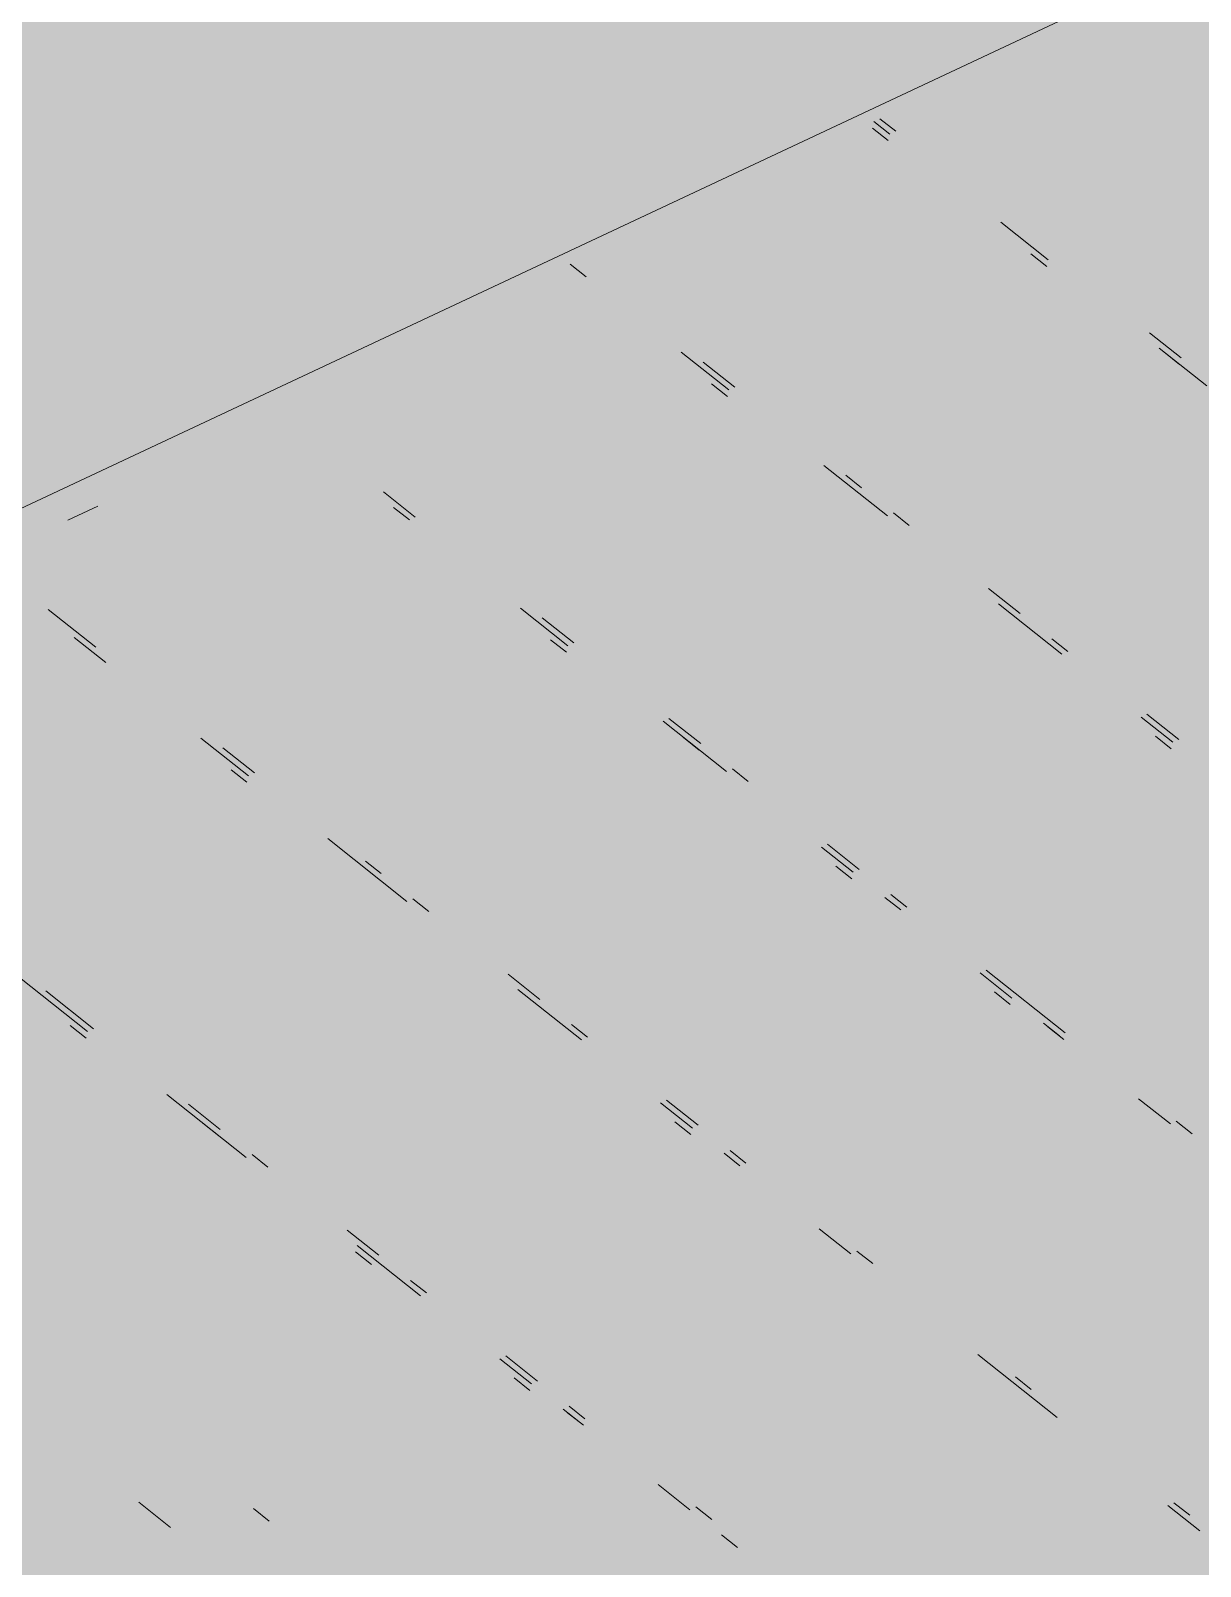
# Model space of a CAD drawing. Header units: millimetres. Extents: x 5 to 1315, y 5 to 292.
# Drawn here: x 1174.141 to 1176.59, y 93.796 to 97.01 of the extents above; entities that cross this region are included whole.
import ezdxf

# ---------------------------------------------------------------- set-up
doc = ezdxf.new("R2010")
doc.units = ezdxf.units.MM
doc.layers.add('EXISTING', color=7, linetype='Continuous')
doc.layers.add('IMAGES', color=7, linetype='Continuous')

# ---------------------------------------------------------------- blocks, each defined once
blk = doc.blocks.new('SHEET_03')
at = {"layer": 'EXISTING', "color": 250, "lineweight": 9}
for p, q in [((272.777, 95.3793), (276.5142, 97.1338)), ((275.9522, 96.7996), (275.919, 96.8259)), ((275.9365, 96.7801), (275.9034, 96.8064)), ((275.9065, 96.82), (275.9397, 96.7937)), ((276.1721, 96.6093), (276.2716, 96.5303)), ((276.2685, 96.5167), (276.2353, 96.543)), ((275.2708, 96.5216), (275.304, 96.4953)), ((276.5497, 96.3255), (276.4833, 96.3781)), ((276.504, 96.3459), (276.6036, 96.2669)), ((275.5031, 96.3372), (275.6027, 96.2582)), ((275.6152, 96.2641), (275.5488, 96.3167)), ((276.5466, 96.3118), (276.5134, 96.3382)), ((275.5996, 96.2446), (275.5664, 96.2709)), ((275.8019, 96.1002), (275.9347, 95.9948)), ((275.8808, 96.0534), (275.8476, 96.0797)), ((274.9463, 95.992), (274.8799, 96.0446)), ((274.2189, 95.9855), (274.2813, 96.0148)), ((274.9006, 96.0124), (274.9338, 95.9861)), ((275.9804, 95.9743), (275.9472, 96.0007)), ((276.2127, 95.79), (276.1463, 95.8426)), ((274.2774, 95.7198), (274.1778, 95.7989)), ((275.1662, 95.8017), (275.2658, 95.7227)), ((276.1671, 95.8104), (276.2998, 95.7051)), ((275.2783, 95.7286), (275.2119, 95.7812)), ((274.2317, 95.7403), (274.2981, 95.6876)), ((275.2626, 95.7091), (275.2295, 95.7354)), ((276.3123, 95.7109), (276.2791, 95.7373)), ((275.5438, 95.5179), (275.4774, 95.5705)), ((276.4658, 95.5734), (276.5322, 95.5207)), ((276.5447, 95.5266), (276.4783, 95.5792)), ((275.465, 95.5647), (275.5977, 95.4593)), ((274.4973, 95.5296), (274.5969, 95.4506)), ((274.6094, 95.4565), (274.543, 95.5091)), ((275.5407, 95.5042), (275.5075, 95.5306)), ((276.5291, 95.5071), (276.4959, 95.5334)), ((274.5937, 95.437), (274.5605, 95.4633)), ((275.6434, 95.4388), (275.6102, 95.4652)), ((274.7629, 95.3189), (274.9288, 95.1872)), ((275.7969, 95.3013), (275.8633, 95.2486)), ((275.8758, 95.2545), (275.8094, 95.3071)), ((274.8749, 95.2457), (274.8417, 95.2721)), ((275.8602, 95.235), (275.827, 95.2613)), ((274.9745, 95.1667), (274.9413, 95.1931)), ((275.9297, 95.1959), (275.9629, 95.1696)), ((275.9754, 95.1754), (275.9422, 95.2018)), ((274.094, 95.0468), (274.2599, 94.9151)), ((275.2069, 94.9824), (275.1405, 95.035)), ((276.1289, 95.0379), (276.1953, 94.9852)), ((276.3073, 94.9121), (276.1414, 95.0437)), ((274.2724, 94.921), (274.1728, 95)), ((275.1612, 95.0028), (275.294, 94.8975)), ((276.1921, 94.9716), (276.1589, 94.9979)), ((274.2568, 94.9015), (274.2236, 94.9278)), ((275.3065, 94.9033), (275.2733, 94.9297)), ((276.2616, 94.9325), (276.2948, 94.9062)), ((276.3042, 94.8984), (276.271, 94.9248)), ((274.4259, 94.7834), (274.5919, 94.6517)), ((275.46, 94.7658), (275.5264, 94.7131)), ((275.5388, 94.719), (275.4725, 94.7716)), ((276.4608, 94.7745), (276.5272, 94.7218)), ((274.538, 94.7102), (274.4716, 94.7629)), ((274.5348, 94.6966), (274.5016, 94.723)), ((275.5232, 94.6995), (275.49, 94.7258)), ((276.5729, 94.7013), (276.5397, 94.7277)), ((274.6376, 94.6312), (274.6044, 94.6576)), ((275.5927, 94.6604), (275.6259, 94.6341)), ((275.6384, 94.6399), (275.6052, 94.6663)), ((274.8699, 94.4469), (274.8035, 94.4995)), ((275.7919, 94.5024), (275.8583, 94.4497)), ((274.8543, 94.4274), (274.8211, 94.4537)), ((274.8243, 94.4673), (274.957, 94.362)), ((275.904, 94.4292), (275.8708, 94.4556)), ((274.9695, 94.3678), (274.9363, 94.3942)), ((275.123, 94.2303), (275.1894, 94.1776)), ((275.2019, 94.1835), (275.1355, 94.2361)), ((276.1239, 94.239), (276.2899, 94.1073)), ((275.1863, 94.164), (275.1531, 94.1903)), ((276.2359, 94.1658), (276.2028, 94.1922)), ((275.2558, 94.1249), (275.289, 94.0986)), ((275.3015, 94.1044), (275.2683, 94.1308)), ((275.2983, 94.0908), (275.2651, 94.1172)), ((275.455, 93.9669), (275.5214, 93.9142)), ((274.3671, 93.9297), (274.4335, 93.8771)), ((274.6404, 93.8903), (274.6072, 93.9167)), ((275.567, 93.8937), (275.5338, 93.9201)), ((276.5222, 93.9229), (276.5886, 93.8702)), ((276.5679, 93.9025), (276.5347, 93.9288)), ((275.5877, 93.8615), (275.6209, 93.8352))]:
    blk.add_line(p, q, dxfattribs=at)
at = {"layer": 'IMAGES', "color": 7}
for points in [[(273.0491, 96.9783), (275.8436, 96.9783), (273.0491, 97.0747), (275.8436, 97.0747)], [(275.8436, 96.9783), (276.0364, 96.9783), (275.8436, 97.0747), (276.0364, 97.0747)], [(276.0364, 96.9783), (276.1327, 96.9783), (276.0364, 97.0747), (276.1327, 97.0747)], [(276.1327, 96.9783), (276.2291, 96.9783), (276.1327, 97.0747), (276.2291, 97.0747)], [(276.2291, 96.9783), (276.3255, 96.9783), (276.2291, 97.0747), (276.3255, 97.0747)], [(276.3255, 96.9783), (276.4218, 96.9783), (276.3255, 97.0747), (276.4218, 97.0747)], [(276.4218, 96.9783), (276.5182, 96.9783), (276.4218, 97.0747), (276.5182, 97.0747)], [(276.5182, 96.9783), (276.6145, 96.9783), (276.5182, 97.0747), (276.6145, 97.0747)], [(273.0491, 96.8819), (275.6509, 96.8819), (273.0491, 96.9783), (275.6509, 96.9783)], [(275.6509, 96.8819), (275.7473, 96.8819), (275.6509, 96.9783), (275.7473, 96.9783)], [(275.7473, 96.8819), (275.8436, 96.8819), (275.7473, 96.9783), (275.8436, 96.9783)], [(275.8436, 96.8819), (276.0364, 96.8819), (275.8436, 96.9783), (276.0364, 96.9783)], [(276.0364, 96.8819), (276.1327, 96.8819), (276.0364, 96.9783), (276.1327, 96.9783)], [(276.1327, 96.8819), (276.2291, 96.8819), (276.1327, 96.9783), (276.2291, 96.9783)], [(276.2291, 96.8819), (276.3255, 96.8819), (276.2291, 96.9783), (276.3255, 96.9783)], [(276.3255, 96.8819), (276.4218, 96.8819), (276.3255, 96.9783), (276.4218, 96.9783)], [(276.4218, 96.8819), (276.6145, 96.8819), (276.4218, 96.9783), (276.6145, 96.9783)], [(273.0491, 96.7855), (275.4582, 96.7855), (273.0491, 96.8819), (275.4582, 96.8819)], [(275.4582, 96.7855), (275.6509, 96.7855), (275.4582, 96.8819), (275.6509, 96.8819)], [(275.6509, 96.7855), (275.7473, 96.7855), (275.6509, 96.8819), (275.7473, 96.8819)], [(275.7473, 96.7855), (275.8436, 96.7855), (275.7473, 96.8819), (275.8436, 96.8819)], [(275.8436, 96.7855), (275.94, 96.7855), (275.8436, 96.8819), (275.94, 96.8819)], [(275.94, 96.7855), (276.0364, 96.7855), (275.94, 96.8819), (276.0364, 96.8819)], [(276.0364, 96.7855), (276.1327, 96.7855), (276.0364, 96.8819), (276.1327, 96.8819)], [(276.1327, 96.7855), (276.2291, 96.7855), (276.1327, 96.8819), (276.2291, 96.8819)], [(276.2291, 96.7855), (276.3255, 96.7855), (276.2291, 96.8819), (276.3255, 96.8819)], [(276.3255, 96.7855), (276.6145, 96.7855), (276.3255, 96.8819), (276.6145, 96.8819)], [(273.0491, 96.6891), (275.1691, 96.6891), (273.0491, 96.7855), (275.1691, 96.7855)], [(275.1691, 96.6891), (275.3618, 96.6891), (275.1691, 96.7855), (275.3618, 96.7855)], [(275.3618, 96.6891), (275.4582, 96.6891), (275.3618, 96.7855), (275.4582, 96.7855)], [(275.4582, 96.6891), (275.5545, 96.6891), (275.4582, 96.7855), (275.5545, 96.7855)], [(275.5545, 96.6891), (275.6509, 96.6891), (275.5545, 96.7855), (275.6509, 96.7855)], [(275.6509, 96.6891), (275.7473, 96.6891), (275.6509, 96.7855), (275.7473, 96.7855)], [(275.7473, 96.6891), (275.8436, 96.6891), (275.7473, 96.7855), (275.8436, 96.7855)], [(275.8436, 96.6891), (276.0364, 96.6891), (275.8436, 96.7855), (276.0364, 96.7855)], [(276.0364, 96.6891), (276.1327, 96.6891), (276.0364, 96.7855), (276.1327, 96.7855)], [(276.1327, 96.6891), (276.2291, 96.6891), (276.1327, 96.7855), (276.2291, 96.7855)], [(276.2291, 96.6891), (276.3255, 96.6891), (276.2291, 96.7855), (276.3255, 96.7855)], [(276.3255, 96.6891), (276.7109, 96.6891), (276.3255, 96.7855), (276.7109, 96.7855)], [(273.0491, 96.4963), (274.9764, 96.4963), (273.0491, 96.6891), (274.9764, 96.6891)], [(274.9764, 96.5927), (275.1691, 96.5927), (274.9764, 96.6891), (275.1691, 96.6891)], [(275.1691, 96.5927), (275.2655, 96.5927), (275.1691, 96.6891), (275.2655, 96.6891)], [(275.2655, 96.4963), (275.3618, 96.4963), (275.2655, 96.6891), (275.3618, 96.6891)], [(275.3618, 96.5927), (275.4582, 96.5927), (275.3618, 96.6891), (275.4582, 96.6891)], [(275.4582, 96.5927), (275.5545, 96.5927), (275.4582, 96.6891), (275.5545, 96.6891)], [(275.5545, 96.5927), (275.6509, 96.5927), (275.5545, 96.6891), (275.6509, 96.6891)], [(275.6509, 96.5927), (275.7473, 96.5927), (275.6509, 96.6891), (275.7473, 96.6891)], [(275.7473, 96.5927), (275.8436, 96.5927), (275.7473, 96.6891), (275.8436, 96.6891)], [(275.8436, 96.5927), (275.94, 96.5927), (275.8436, 96.6891), (275.94, 96.6891)], [(275.94, 96.5927), (276.0364, 96.5927), (275.94, 96.6891), (276.0364, 96.6891)], [(276.0364, 96.5927), (276.2291, 96.5927), (276.0364, 96.6891), (276.2291, 96.6891)], [(276.2291, 96.5927), (276.3255, 96.5927), (276.2291, 96.6891), (276.3255, 96.6891)], [(276.3255, 96.5927), (276.4218, 96.5927), (276.3255, 96.6891), (276.4218, 96.6891)], [(276.4218, 96.5927), (276.8073, 96.5927), (276.4218, 96.6891), (276.8073, 96.6891)], [(274.9764, 96.4963), (275.0727, 96.4963), (274.9764, 96.5927), (275.0727, 96.5927)], [(275.0727, 96.4963), (275.1691, 96.4963), (275.0727, 96.5927), (275.1691, 96.5927)], [(275.1691, 96.4963), (275.2655, 96.4963), (275.1691, 96.5927), (275.2655, 96.5927)], [(275.3618, 96.4963), (275.4582, 96.4963), (275.3618, 96.5927), (275.4582, 96.5927)], [(275.4582, 96.4963), (275.5545, 96.4963), (275.4582, 96.5927), (275.5545, 96.5927)], [(275.5545, 96.4963), (275.6509, 96.4963), (275.5545, 96.5927), (275.6509, 96.5927)], [(275.6509, 96.4963), (275.7473, 96.4963), (275.6509, 96.5927), (275.7473, 96.5927)], [(275.7473, 96.4963), (276.1327, 96.4963), (275.7473, 96.5927), (276.1327, 96.5927)], [(276.1327, 96.4963), (276.3255, 96.4963), (276.1327, 96.5927), (276.3255, 96.5927)], [(276.3255, 96.4963), (276.4218, 96.4963), (276.3255, 96.5927), (276.4218, 96.5927)], [(276.4218, 96.4963), (276.5182, 96.4963), (276.4218, 96.5927), (276.5182, 96.5927)], [(276.5182, 96.4963), (277, 96.4963), (276.5182, 96.5927), (277, 96.5927)], [(273.0491, 96.3999), (274.5909, 96.3999), (273.0491, 96.4963), (274.5909, 96.4963)], [(274.5909, 96.3999), (274.6873, 96.3999), (274.5909, 96.4963), (274.6873, 96.4963)], [(274.6873, 96.3999), (274.88, 96.3999), (274.6873, 96.4963), (274.88, 96.4963)], [(274.88, 96.3999), (275.0727, 96.3999), (274.88, 96.4963), (275.0727, 96.4963)], [(275.0727, 96.3999), (275.1691, 96.3999), (275.0727, 96.4963), (275.1691, 96.4963)], [(275.1691, 96.3999), (275.2655, 96.3999), (275.1691, 96.4963), (275.2655, 96.4963)], [(275.2655, 96.3999), (275.3618, 96.3999), (275.2655, 96.4963), (275.3618, 96.4963)], [(275.3618, 96.3999), (275.4582, 96.3999), (275.3618, 96.4963), (275.4582, 96.4963)], [(275.4582, 96.3999), (275.6509, 96.3999), (275.4582, 96.4963), (275.6509, 96.4963)], [(275.6509, 96.3999), (276.1327, 96.3999), (275.6509, 96.4963), (276.1327, 96.4963)], [(276.1327, 96.3999), (276.2291, 96.3999), (276.1327, 96.4963), (276.2291, 96.4963)], [(276.2291, 96.3999), (276.3255, 96.3999), (276.2291, 96.4963), (276.3255, 96.4963)], [(276.3255, 96.3999), (276.4218, 96.3999), (276.3255, 96.4963), (276.4218, 96.4963)], [(276.4218, 96.3999), (276.5182, 96.3999), (276.4218, 96.4963), (276.5182, 96.4963)], [(276.5182, 96.3999), (276.6145, 96.3999), (276.5182, 96.4963), (276.6145, 96.4963)], [(273.0491, 96.3035), (274.3982, 96.3035), (273.0491, 96.3999), (274.3982, 96.3999)], [(274.3982, 96.3035), (274.4945, 96.3035), (274.3982, 96.3999), (274.4945, 96.3999)], [(274.4945, 96.3035), (274.5909, 96.3035), (274.4945, 96.3999), (274.5909, 96.3999)], [(274.5909, 96.3035), (274.6873, 96.3035), (274.5909, 96.3999), (274.6873, 96.3999)], [(274.6873, 96.3035), (274.7836, 96.3035), (274.6873, 96.3999), (274.7836, 96.3999)], [(274.7836, 96.3035), (274.88, 96.3035), (274.7836, 96.3999), (274.88, 96.3999)], [(274.88, 96.3035), (274.9764, 96.3035), (274.88, 96.3999), (274.9764, 96.3999)], [(274.9764, 96.3035), (275.0727, 96.3035), (274.9764, 96.3999), (275.0727, 96.3999)], [(275.0727, 96.3035), (275.2655, 96.3035), (275.0727, 96.3999), (275.2655, 96.3999)], [(275.2655, 96.3035), (275.3618, 96.3035), (275.2655, 96.3999), (275.3618, 96.3999)], [(275.3618, 96.3035), (275.4582, 96.3035), (275.3618, 96.3999), (275.4582, 96.3999)], [(275.4582, 96.3035), (275.5545, 96.3035), (275.4582, 96.3999), (275.5545, 96.3999)], [(275.5545, 96.3035), (275.6509, 96.3035), (275.5545, 96.3999), (275.6509, 96.3999)], [(275.6509, 96.3035), (275.7473, 96.3035), (275.6509, 96.3999), (275.7473, 96.3999)], [(275.7473, 96.3035), (276.2291, 96.3035), (275.7473, 96.3999), (276.2291, 96.3999)], [(276.2291, 96.3035), (276.3255, 96.3035), (276.2291, 96.3999), (276.3255, 96.3999)], [(276.3255, 96.3035), (276.4218, 96.3035), (276.3255, 96.3999), (276.4218, 96.3999)], [(276.4218, 96.3035), (276.5182, 96.3035), (276.4218, 96.3999), (276.5182, 96.3999)], [(276.5182, 96.3035), (276.6145, 96.3035), (276.5182, 96.3999), (276.6145, 96.3999)], [(274.1091, 96.2071), (274.3982, 96.2071), (274.1091, 96.3035), (274.3982, 96.3035)], [(274.3982, 96.2071), (274.4945, 96.2071), (274.3982, 96.3035), (274.4945, 96.3035)], [(274.4945, 96.2071), (274.6873, 96.2071), (274.4945, 96.3035), (274.6873, 96.3035)], [(274.6873, 96.2071), (274.7836, 96.2071), (274.6873, 96.3035), (274.7836, 96.3035)], [(274.7836, 96.2071), (274.88, 96.2071), (274.7836, 96.3035), (274.88, 96.3035)], [(274.88, 96.2071), (274.9764, 96.2071), (274.88, 96.3035), (274.9764, 96.3035)], [(274.9764, 96.2071), (275.0727, 96.2071), (274.9764, 96.3035), (275.0727, 96.3035)], [(275.0727, 96.2071), (275.3618, 96.2071), (275.0727, 96.3035), (275.3618, 96.3035)], [(275.3618, 96.2071), (275.4582, 96.2071), (275.3618, 96.3035), (275.4582, 96.3035)], [(275.4582, 96.2071), (275.5545, 96.2071), (275.4582, 96.3035), (275.5545, 96.3035)], [(275.5545, 96.2071), (275.6509, 96.2071), (275.5545, 96.3035), (275.6509, 96.3035)], [(275.6509, 96.2071), (275.7473, 96.2071), (275.6509, 96.3035), (275.7473, 96.3035)], [(275.7473, 96.2071), (275.8436, 96.2071), (275.7473, 96.3035), (275.8436, 96.3035)], [(275.8436, 96.2071), (276.4218, 96.2071), (275.8436, 96.3035), (276.4218, 96.3035)], [(276.4218, 96.2071), (276.5182, 96.2071), (276.4218, 96.3035), (276.5182, 96.3035)], [(276.5182, 96.2071), (276.7109, 96.2071), (276.5182, 96.3035), (276.7109, 96.3035)], [(274.1091, 96.1107), (274.2055, 96.1107), (274.1091, 96.2071), (274.2055, 96.2071)], [(274.2055, 96.1107), (274.3018, 96.1107), (274.2055, 96.2071), (274.3018, 96.2071)], [(274.3018, 96.1107), (274.4945, 96.1107), (274.3018, 96.2071), (274.4945, 96.2071)], [(274.4945, 96.1107), (274.5909, 96.1107), (274.4945, 96.2071), (274.5909, 96.2071)], [(274.5909, 96.1107), (274.7836, 96.1107), (274.5909, 96.2071), (274.7836, 96.2071)], [(274.7836, 96.1107), (274.88, 96.1107), (274.7836, 96.2071), (274.88, 96.2071)], [(274.88, 96.1107), (274.9764, 96.1107), (274.88, 96.2071), (274.9764, 96.2071)], [(274.9764, 96.1107), (275.4582, 96.1107), (274.9764, 96.2071), (275.4582, 96.2071)], [(275.4582, 96.1107), (275.5545, 96.1107), (275.4582, 96.2071), (275.5545, 96.2071)], [(275.5545, 96.1107), (275.6509, 96.1107), (275.5545, 96.2071), (275.6509, 96.2071)], [(275.6509, 96.1107), (275.7473, 96.1107), (275.6509, 96.2071), (275.7473, 96.2071)], [(275.7473, 96.0143), (275.8436, 96.0143), (275.7473, 96.2071), (275.8436, 96.2071)], [(275.8436, 96.1107), (275.94, 96.1107), (275.8436, 96.2071), (275.94, 96.2071)], [(275.94, 96.1107), (276.5182, 96.1107), (275.94, 96.2071), (276.5182, 96.2071)], [(276.5182, 96.1107), (276.6145, 96.1107), (276.5182, 96.2071), (276.6145, 96.2071)], [(274.0127, 96.0143), (274.2055, 96.0143), (274.0127, 96.1107), (274.2055, 96.1107)], [(274.2055, 96.0143), (274.3018, 96.0143), (274.2055, 96.1107), (274.3018, 96.1107)], [(274.3018, 96.0143), (274.3982, 96.0143), (274.3018, 96.1107), (274.3982, 96.1107)], [(274.3982, 96.0143), (274.4945, 96.0143), (274.3982, 96.1107), (274.4945, 96.1107)], [(274.4945, 96.0143), (274.6873, 96.0143), (274.4945, 96.1107), (274.6873, 96.1107)], [(274.6873, 96.0143), (274.7836, 96.0143), (274.6873, 96.1107), (274.7836, 96.1107)], [(274.7836, 96.0143), (274.9764, 96.0143), (274.7836, 96.1107), (274.9764, 96.1107)], [(274.9764, 96.0143), (275.0727, 96.0143), (274.9764, 96.1107), (275.0727, 96.1107)], [(275.0727, 96.0143), (275.6509, 96.0143), (275.0727, 96.1107), (275.6509, 96.1107)], [(275.6509, 96.0143), (275.7473, 96.0143), (275.6509, 96.1107), (275.7473, 96.1107)], [(275.8436, 96.0143), (275.94, 96.0143), (275.8436, 96.1107), (275.94, 96.1107)], [(275.94, 96.0143), (276.0364, 96.0143), (275.94, 96.1107), (276.0364, 96.1107)], [(276.0364, 96.0143), (276.1327, 96.0143), (276.0364, 96.1107), (276.1327, 96.1107)], [(276.1327, 96.0143), (276.6145, 96.0143), (276.1327, 96.1107), (276.6145, 96.1107)], [(274.1091, 95.9179), (274.2055, 95.9179), (274.1091, 96.0143), (274.2055, 96.0143)], [(274.2055, 95.9179), (274.3982, 95.9179), (274.2055, 96.0143), (274.3982, 96.0143)], [(274.3982, 95.9179), (274.4945, 95.9179), (274.3982, 96.0143), (274.4945, 96.0143)], [(274.4945, 95.9179), (274.6873, 95.9179), (274.4945, 96.0143), (274.6873, 96.0143)], [(274.6873, 95.9179), (274.7836, 95.9179), (274.6873, 96.0143), (274.7836, 96.0143)], [(274.7836, 95.9179), (274.88, 95.9179), (274.7836, 96.0143), (274.88, 96.0143)], [(274.88, 95.9179), (275.0727, 95.9179), (274.88, 96.0143), (275.0727, 96.0143)], [(275.0727, 95.9179), (275.1691, 95.9179), (275.0727, 96.0143), (275.1691, 96.0143)], [(275.1691, 95.9179), (275.7473, 95.9179), (275.1691, 96.0143), (275.7473, 96.0143)], [(275.7473, 95.9179), (275.8436, 95.9179), (275.7473, 96.0143), (275.8436, 96.0143)], [(275.8436, 95.9179), (276.0364, 95.9179), (275.8436, 96.0143), (276.0364, 96.0143)], [(276.0364, 95.9179), (276.1327, 95.9179), (276.0364, 96.0143), (276.1327, 96.0143)], [(276.1327, 95.9179), (276.2291, 95.9179), (276.1327, 96.0143), (276.2291, 96.0143)], [(276.2291, 95.9179), (276.7109, 95.9179), (276.2291, 96.0143), (276.7109, 96.0143)], [(274.1091, 95.7251), (274.2055, 95.7251), (274.1091, 95.9179), (274.2055, 95.9179)], [(274.2055, 95.8215), (274.3018, 95.8215), (274.2055, 95.9179), (274.3018, 95.9179)], [(274.3018, 95.8215), (274.3982, 95.8215), (274.3018, 95.9179), (274.3982, 95.9179)], [(274.3982, 95.8215), (274.4945, 95.8215), (274.3982, 95.9179), (274.4945, 95.9179)], [(274.4945, 95.8215), (274.5909, 95.8215), (274.4945, 95.9179), (274.5909, 95.9179)], [(274.5909, 95.8215), (274.6873, 95.8215), (274.5909, 95.9179), (274.6873, 95.9179)], [(274.6873, 95.8215), (274.88, 95.8215), (274.6873, 95.9179), (274.88, 95.9179)], [(274.88, 95.8215), (274.9764, 95.8215), (274.88, 95.9179), (274.9764, 95.9179)], [(274.9764, 95.8215), (275.0727, 95.8215), (274.9764, 95.9179), (275.0727, 95.9179)], [(275.0727, 95.8215), (275.1691, 95.8215), (275.0727, 95.9179), (275.1691, 95.9179)], [(275.1691, 95.8215), (275.3618, 95.8215), (275.1691, 95.9179), (275.3618, 95.9179)], [(275.3618, 95.8215), (275.8436, 95.8215), (275.3618, 95.9179), (275.8436, 95.9179)], [(275.8436, 95.8215), (275.94, 95.8215), (275.8436, 95.9179), (275.94, 95.9179)], [(275.94, 95.7251), (276.0364, 95.7251), (275.94, 95.9179), (276.0364, 95.9179)], [(276.0364, 95.8215), (276.1327, 95.8215), (276.0364, 95.9179), (276.1327, 95.9179)], [(276.1327, 95.7251), (276.2291, 95.7251), (276.1327, 95.9179), (276.2291, 95.9179)], [(276.2291, 95.8215), (276.3255, 95.8215), (276.2291, 95.9179), (276.3255, 95.9179)], [(276.3255, 95.8215), (276.9036, 95.8215), (276.3255, 95.9179), (276.9036, 95.9179)], [(274.2055, 95.7251), (274.3018, 95.7251), (274.2055, 95.8215), (274.3018, 95.8215)], [(274.3018, 95.7251), (274.3982, 95.7251), (274.3018, 95.8215), (274.3982, 95.8215)], [(274.3982, 95.7251), (274.4945, 95.7251), (274.3982, 95.8215), (274.4945, 95.8215)], [(274.4945, 95.7251), (274.5909, 95.7251), (274.4945, 95.8215), (274.5909, 95.8215)], [(274.5909, 95.7251), (274.6873, 95.7251), (274.5909, 95.8215), (274.6873, 95.8215)], [(274.6873, 95.7251), (274.7836, 95.7251), (274.6873, 95.8215), (274.7836, 95.8215)], [(274.7836, 95.7251), (274.88, 95.7251), (274.7836, 95.8215), (274.88, 95.8215)], [(274.88, 95.7251), (274.9764, 95.7251), (274.88, 95.8215), (274.9764, 95.8215)], [(274.9764, 95.7251), (275.0727, 95.7251), (274.9764, 95.8215), (275.0727, 95.8215)], [(275.0727, 95.7251), (275.1691, 95.7251), (275.0727, 95.8215), (275.1691, 95.8215)], [(275.1691, 95.7251), (275.2655, 95.7251), (275.1691, 95.8215), (275.2655, 95.8215)], [(275.2655, 95.7251), (275.3618, 95.7251), (275.2655, 95.8215), (275.3618, 95.8215)], [(275.3618, 95.7251), (275.4582, 95.7251), (275.3618, 95.8215), (275.4582, 95.8215)], [(275.4582, 95.7251), (275.94, 95.7251), (275.4582, 95.8215), (275.94, 95.8215)], [(276.0364, 95.7251), (276.1327, 95.7251), (276.0364, 95.8215), (276.1327, 95.8215)], [(276.2291, 95.7251), (276.3255, 95.7251), (276.2291, 95.8215), (276.3255, 95.8215)], [(276.3255, 95.7251), (277, 95.7251), (276.3255, 95.8215), (277, 95.8215)], [(274.1091, 95.6287), (274.2055, 95.6287), (274.1091, 95.7251), (274.2055, 95.7251)], [(274.2055, 95.6287), (274.3018, 95.6287), (274.2055, 95.7251), (274.3018, 95.7251)], [(274.3018, 95.6287), (274.3982, 95.6287), (274.3018, 95.7251), (274.3982, 95.7251)], [(274.3982, 95.6287), (274.4945, 95.6287), (274.3982, 95.7251), (274.4945, 95.7251)], [(274.4945, 95.6287), (274.5909, 95.6287), (274.4945, 95.7251), (274.5909, 95.7251)], [(274.5909, 95.6287), (274.6873, 95.6287), (274.5909, 95.7251), (274.6873, 95.7251)], [(274.6873, 95.6287), (274.7836, 95.6287), (274.6873, 95.7251), (274.7836, 95.7251)], [(274.7836, 95.6287), (274.88, 95.6287), (274.7836, 95.7251), (274.88, 95.7251)], [(274.88, 95.6287), (274.9764, 95.6287), (274.88, 95.7251), (274.9764, 95.7251)], [(274.9764, 95.6287), (275.0727, 95.6287), (274.9764, 95.7251), (275.0727, 95.7251)], [(275.0727, 95.6287), (275.1691, 95.6287), (275.0727, 95.7251), (275.1691, 95.7251)], [(275.1691, 95.6287), (275.2655, 95.6287), (275.1691, 95.7251), (275.2655, 95.7251)], [(275.2655, 95.6287), (275.3618, 95.6287), (275.2655, 95.7251), (275.3618, 95.7251)], [(275.3618, 95.6287), (275.4582, 95.6287), (275.3618, 95.7251), (275.4582, 95.7251)], [(275.4582, 95.6287), (275.5545, 95.6287), (275.4582, 95.7251), (275.5545, 95.7251)], [(275.5545, 95.6287), (276.0364, 95.6287), (275.5545, 95.7251), (276.0364, 95.7251)], [(276.0364, 95.6287), (276.2291, 95.6287), (276.0364, 95.7251), (276.2291, 95.7251)], [(276.2291, 95.6287), (276.4218, 95.6287), (276.2291, 95.7251), (276.4218, 95.7251)], [(276.4218, 95.6287), (276.5182, 95.6287), (276.4218, 95.7251), (276.5182, 95.7251)], [(276.5182, 95.6287), (276.6145, 95.6287), (276.5182, 95.7251), (276.6145, 95.7251)], [(273.7236, 95.5323), (274.2055, 95.5323), (273.7236, 95.6287), (274.2055, 95.6287)], [(274.2055, 95.5323), (274.3018, 95.5323), (274.2055, 95.6287), (274.3018, 95.6287)], [(274.3018, 95.5323), (274.3982, 95.5323), (274.3018, 95.6287), (274.3982, 95.6287)], [(274.3982, 95.5323), (274.4945, 95.5323), (274.3982, 95.6287), (274.4945, 95.6287)], [(274.4945, 95.5323), (274.5909, 95.5323), (274.4945, 95.6287), (274.5909, 95.6287)], [(274.5909, 95.5323), (274.6873, 95.5323), (274.5909, 95.6287), (274.6873, 95.6287)], [(274.6873, 95.5323), (274.7836, 95.5323), (274.6873, 95.6287), (274.7836, 95.6287)], [(274.7836, 95.5323), (274.88, 95.5323), (274.7836, 95.6287), (274.88, 95.6287)], [(274.88, 95.5323), (275.0727, 95.5323), (274.88, 95.6287), (275.0727, 95.6287)], [(275.0727, 95.5323), (275.1691, 95.5323), (275.0727, 95.6287), (275.1691, 95.6287)], [(275.1691, 95.5323), (275.2655, 95.5323), (275.1691, 95.6287), (275.2655, 95.6287)], [(275.2655, 95.5323), (275.3618, 95.5323), (275.2655, 95.6287), (275.3618, 95.6287)], [(275.3618, 95.5323), (275.5545, 95.5323), (275.3618, 95.6287), (275.5545, 95.6287)], [(275.5545, 95.5323), (275.6509, 95.5323), (275.5545, 95.6287), (275.6509, 95.6287)], [(275.6509, 95.5323), (275.7473, 95.5323), (275.6509, 95.6287), (275.7473, 95.6287)], [(275.7473, 95.5323), (276.2291, 95.5323), (275.7473, 95.6287), (276.2291, 95.6287)], [(276.2291, 95.5323), (276.3255, 95.5323), (276.2291, 95.6287), (276.3255, 95.6287)], [(276.3255, 95.5323), (276.4218, 95.5323), (276.3255, 95.6287), (276.4218, 95.6287)], [(276.4218, 95.5323), (276.5182, 95.5323), (276.4218, 95.6287), (276.5182, 95.6287)], [(276.5182, 95.5323), (276.6145, 95.5323), (276.5182, 95.6287), (276.6145, 95.6287)], [(273.82, 95.4359), (274.3018, 95.4359), (273.82, 95.5323), (274.3018, 95.5323)], [(274.3018, 95.4359), (274.3982, 95.4359), (274.3018, 95.5323), (274.3982, 95.5323)], [(274.3982, 95.4359), (274.4945, 95.4359), (274.3982, 95.5323), (274.4945, 95.5323)], [(274.4945, 95.4359), (274.5909, 95.4359), (274.4945, 95.5323), (274.5909, 95.5323)], [(274.5909, 95.3395), (274.6873, 95.3395), (274.5909, 95.5323), (274.6873, 95.5323)], [(274.6873, 95.4359), (274.7836, 95.4359), (274.6873, 95.5323), (274.7836, 95.5323)], [(274.7836, 95.4359), (274.88, 95.4359), (274.7836, 95.5323), (274.88, 95.5323)], [(274.88, 95.4359), (274.9764, 95.4359), (274.88, 95.5323), (274.9764, 95.5323)], [(274.9764, 95.4359), (275.0727, 95.4359), (274.9764, 95.5323), (275.0727, 95.5323)], [(275.0727, 95.4359), (275.1691, 95.4359), (275.0727, 95.5323), (275.1691, 95.5323)], [(275.1691, 95.4359), (275.3618, 95.4359), (275.1691, 95.5323), (275.3618, 95.5323)], [(275.3618, 95.4359), (275.4582, 95.4359), (275.3618, 95.5323), (275.4582, 95.5323)], [(275.4582, 95.4359), (275.6509, 95.4359), (275.4582, 95.5323), (275.6509, 95.5323)], [(275.6509, 95.4359), (275.7473, 95.4359), (275.6509, 95.5323), (275.7473, 95.5323)], [(275.7473, 95.4359), (275.8436, 95.4359), (275.7473, 95.5323), (275.8436, 95.5323)], [(275.8436, 95.4359), (276.3255, 95.4359), (275.8436, 95.5323), (276.3255, 95.5323)], [(276.3255, 95.4359), (276.4218, 95.4359), (276.3255, 95.5323), (276.4218, 95.5323)], [(276.4218, 95.4359), (276.5182, 95.4359), (276.4218, 95.5323), (276.5182, 95.5323)], [(276.5182, 95.4359), (276.7109, 95.4359), (276.5182, 95.5323), (276.7109, 95.5323)], [(273.9164, 95.3395), (274.3982, 95.3395), (273.9164, 95.4359), (274.3982, 95.4359)], [(274.3982, 95.3395), (274.4945, 95.3395), (274.3982, 95.4359), (274.4945, 95.4359)], [(274.4945, 95.3395), (274.5909, 95.3395), (274.4945, 95.4359), (274.5909, 95.4359)], [(274.6873, 95.3395), (274.7836, 95.3395), (274.6873, 95.4359), (274.7836, 95.4359)], [(274.7836, 95.3395), (274.88, 95.3395), (274.7836, 95.4359), (274.88, 95.4359)], [(274.88, 95.3395), (274.9764, 95.3395), (274.88, 95.4359), (274.9764, 95.4359)], [(274.9764, 95.3395), (275.0727, 95.3395), (274.9764, 95.4359), (275.0727, 95.4359)], [(275.0727, 95.3395), (275.1691, 95.3395), (275.0727, 95.4359), (275.1691, 95.4359)], [(275.1691, 95.3395), (275.2655, 95.3395), (275.1691, 95.4359), (275.2655, 95.4359)], [(275.2655, 95.3395), (275.5545, 95.3395), (275.2655, 95.4359), (275.5545, 95.4359)], [(275.5545, 95.3395), (275.6509, 95.3395), (275.5545, 95.4359), (275.6509, 95.4359)], [(275.6509, 95.3395), (275.7473, 95.3395), (275.6509, 95.4359), (275.7473, 95.4359)], [(275.7473, 95.3395), (276.4218, 95.3395), (275.7473, 95.4359), (276.4218, 95.4359)], [(276.4218, 95.3395), (276.5182, 95.3395), (276.4218, 95.4359), (276.5182, 95.4359)], [(276.5182, 95.3395), (276.6145, 95.3395), (276.5182, 95.4359), (276.6145, 95.4359)], [(273.9164, 95.2431), (274.4945, 95.2431), (273.9164, 95.3395), (274.4945, 95.3395)], [(274.4945, 95.2431), (274.5909, 95.2431), (274.4945, 95.3395), (274.5909, 95.3395)], [(274.5909, 95.2431), (274.6873, 95.2431), (274.5909, 95.3395), (274.6873, 95.3395)], [(274.6873, 95.2431), (274.7836, 95.2431), (274.6873, 95.3395), (274.7836, 95.3395)], [(274.7836, 95.2431), (274.9764, 95.2431), (274.7836, 95.3395), (274.9764, 95.3395)], [(274.9764, 95.2431), (275.0727, 95.2431), (274.9764, 95.3395), (275.0727, 95.3395)], [(275.0727, 95.2431), (275.1691, 95.2431), (275.0727, 95.3395), (275.1691, 95.3395)], [(275.1691, 95.2431), (275.2655, 95.2431), (275.1691, 95.3395), (275.2655, 95.3395)], [(275.2655, 95.2431), (275.3618, 95.2431), (275.2655, 95.3395), (275.3618, 95.3395)], [(275.3618, 95.2431), (275.5545, 95.2431), (275.3618, 95.3395), (275.5545, 95.3395)], [(275.5545, 95.2431), (275.6509, 95.2431), (275.5545, 95.3395), (275.6509, 95.3395)], [(275.6509, 95.2431), (275.7473, 95.2431), (275.6509, 95.3395), (275.7473, 95.3395)], [(275.7473, 95.2431), (275.8436, 95.2431), (275.7473, 95.3395), (275.8436, 95.3395)], [(275.8436, 95.2431), (275.94, 95.2431), (275.8436, 95.3395), (275.94, 95.3395)], [(275.94, 95.2431), (276.5182, 95.2431), (275.94, 95.3395), (276.5182, 95.3395)], [(276.5182, 95.2431), (276.6145, 95.2431), (276.5182, 95.3395), (276.6145, 95.3395)], [(274.1091, 95.1467), (274.6873, 95.1467), (274.1091, 95.2431), (274.6873, 95.2431)], [(274.6873, 95.1467), (274.7836, 95.1467), (274.6873, 95.2431), (274.7836, 95.2431)], [(274.7836, 95.1467), (274.88, 95.1467), (274.7836, 95.2431), (274.88, 95.2431)], [(274.88, 95.1467), (274.9764, 95.1467), (274.88, 95.2431), (274.9764, 95.2431)], [(274.9764, 95.1467), (275.0727, 95.1467), (274.9764, 95.2431), (275.0727, 95.2431)], [(275.0727, 95.1467), (275.1691, 95.1467), (275.0727, 95.2431), (275.1691, 95.2431)], [(275.1691, 95.1467), (275.2655, 95.1467), (275.1691, 95.2431), (275.2655, 95.2431)], [(275.2655, 95.1467), (275.3618, 95.1467), (275.2655, 95.2431), (275.3618, 95.2431)], [(275.3618, 95.1467), (275.4582, 95.1467), (275.3618, 95.2431), (275.4582, 95.2431)], [(275.4582, 95.1467), (275.6509, 95.1467), (275.4582, 95.2431), (275.6509, 95.2431)], [(275.6509, 95.1467), (275.7473, 95.1467), (275.6509, 95.2431), (275.7473, 95.2431)], [(275.7473, 95.1467), (275.8436, 95.1467), (275.7473, 95.2431), (275.8436, 95.2431)], [(275.8436, 95.1467), (276.0364, 95.1467), (275.8436, 95.2431), (276.0364, 95.2431)], [(276.0364, 95.1467), (276.8073, 95.1467), (276.0364, 95.2431), (276.8073, 95.2431)], [(274.1091, 95.0503), (274.2055, 95.0503), (274.1091, 95.1467), (274.2055, 95.1467)], [(274.2055, 95.0503), (274.3018, 95.0503), (274.2055, 95.1467), (274.3018, 95.1467)], [(274.3018, 95.0503), (274.7836, 95.0503), (274.3018, 95.1467), (274.7836, 95.1467)], [(274.7836, 95.0503), (274.88, 95.0503), (274.7836, 95.1467), (274.88, 95.1467)], [(274.88, 95.0503), (274.9764, 95.0503), (274.88, 95.1467), (274.9764, 95.1467)], [(274.9764, 95.0503), (275.0727, 95.0503), (274.9764, 95.1467), (275.0727, 95.1467)], [(275.0727, 95.0503), (275.2655, 95.0503), (275.0727, 95.1467), (275.2655, 95.1467)], [(275.2655, 95.0503), (275.3618, 95.0503), (275.2655, 95.1467), (275.3618, 95.1467)], [(275.3618, 95.0503), (275.4582, 95.0503), (275.3618, 95.1467), (275.4582, 95.1467)], [(275.4582, 95.0503), (275.5545, 95.0503), (275.4582, 95.1467), (275.5545, 95.1467)], [(275.5545, 95.0503), (275.6509, 95.0503), (275.5545, 95.1467), (275.6509, 95.1467)], [(275.6509, 95.0503), (275.8436, 95.0503), (275.6509, 95.1467), (275.8436, 95.1467)], [(275.8436, 95.0503), (275.94, 95.0503), (275.8436, 95.1467), (275.94, 95.1467)], [(275.94, 95.0503), (276.0364, 95.0503), (275.94, 95.1467), (276.0364, 95.1467)], [(276.0364, 95.0503), (276.1327, 95.0503), (276.0364, 95.1467), (276.1327, 95.1467)], [(276.1327, 95.0503), (276.8073, 95.0503), (276.1327, 95.1467), (276.8073, 95.1467)], [(274.1091, 94.9539), (274.2055, 94.9539), (274.1091, 95.0503), (274.2055, 95.0503)], [(274.2055, 94.9539), (274.3018, 94.9539), (274.2055, 95.0503), (274.3018, 95.0503)], [(274.3018, 94.9539), (274.3982, 94.9539), (274.3018, 95.0503), (274.3982, 95.0503)], [(274.3982, 94.9539), (274.88, 94.9539), (274.3982, 95.0503), (274.88, 95.0503)], [(274.88, 94.9539), (275.0727, 94.9539), (274.88, 95.0503), (275.0727, 95.0503)], [(275.0727, 94.9539), (275.1691, 94.9539), (275.0727, 95.0503), (275.1691, 95.0503)], [(275.1691, 94.9539), (275.2655, 94.9539), (275.1691, 95.0503), (275.2655, 95.0503)], [(275.2655, 94.9539), (275.3618, 94.9539), (275.2655, 95.0503), (275.3618, 95.0503)], [(275.3618, 94.9539), (275.4582, 94.9539), (275.3618, 95.0503), (275.4582, 95.0503)], [(275.4582, 94.9539), (275.5545, 94.9539), (275.4582, 95.0503), (275.5545, 95.0503)], [(275.5545, 94.9539), (275.6509, 94.9539), (275.5545, 95.0503), (275.6509, 95.0503)], [(275.6509, 94.9539), (275.7473, 94.9539), (275.6509, 95.0503), (275.7473, 95.0503)], [(275.7473, 94.9539), (275.94, 94.9539), (275.7473, 95.0503), (275.94, 95.0503)], [(275.94, 94.9539), (276.0364, 94.9539), (275.94, 95.0503), (276.0364, 95.0503)], [(276.0364, 94.9539), (276.1327, 94.9539), (276.0364, 95.0503), (276.1327, 95.0503)], [(276.1327, 94.9539), (276.2291, 94.9539), (276.1327, 95.0503), (276.2291, 95.0503)], [(276.2291, 94.9539), (276.3255, 94.9539), (276.2291, 95.0503), (276.3255, 95.0503)], [(276.3255, 94.9539), (276.9036, 94.9539), (276.3255, 95.0503), (276.9036, 95.0503)], [(274.1091, 94.8575), (274.2055, 94.8575), (274.1091, 94.9539), (274.2055, 94.9539)], [(274.2055, 94.8575), (274.3982, 94.8575), (274.2055, 94.9539), (274.3982, 94.9539)], [(274.3982, 94.8575), (274.4945, 94.8575), (274.3982, 94.9539), (274.4945, 94.9539)], [(274.4945, 94.8575), (274.5909, 94.8575), (274.4945, 94.9539), (274.5909, 94.9539)], [(274.5909, 94.8575), (275.0727, 94.8575), (274.5909, 94.9539), (275.0727, 94.9539)], [(275.0727, 94.8575), (275.1691, 94.8575), (275.0727, 94.9539), (275.1691, 94.9539)], [(275.1691, 94.8575), (275.2655, 94.8575), (275.1691, 94.9539), (275.2655, 94.9539)], [(275.2655, 94.8575), (275.3618, 94.8575), (275.2655, 94.9539), (275.3618, 94.9539)], [(275.3618, 94.8575), (275.4582, 94.8575), (275.3618, 94.9539), (275.4582, 94.9539)], [(275.4582, 94.8575), (275.5545, 94.8575), (275.4582, 94.9539), (275.5545, 94.9539)], [(275.5545, 94.8575), (275.6509, 94.8575), (275.5545, 94.9539), (275.6509, 94.9539)], [(275.6509, 94.8575), (275.7473, 94.8575), (275.6509, 94.9539), (275.7473, 94.9539)], [(275.7473, 94.8575), (275.8436, 94.8575), (275.7473, 94.9539), (275.8436, 94.9539)], [(275.8436, 94.8575), (275.94, 94.8575), (275.8436, 94.9539), (275.94, 94.9539)], [(275.94, 94.8575), (276.0364, 94.8575), (275.94, 94.9539), (276.0364, 94.9539)], [(276.0364, 94.8575), (276.1327, 94.8575), (276.0364, 94.9539), (276.1327, 94.9539)], [(276.1327, 94.8575), (276.2291, 94.8575), (276.1327, 94.9539), (276.2291, 94.9539)], [(276.2291, 94.8575), (276.3255, 94.8575), (276.2291, 94.9539), (276.3255, 94.9539)], [(276.3255, 94.8575), (276.4218, 94.8575), (276.3255, 94.9539), (276.4218, 94.9539)], [(276.4218, 94.8575), (276.5182, 94.8575), (276.4218, 94.9539), (276.5182, 94.9539)], [(276.5182, 94.8575), (276.6145, 94.8575), (276.5182, 94.9539), (276.6145, 94.9539)], [(274.1091, 94.7611), (274.2055, 94.7611), (274.1091, 94.8575), (274.2055, 94.8575)], [(274.2055, 94.7611), (274.3018, 94.7611), (274.2055, 94.8575), (274.3018, 94.8575)], [(274.3018, 94.7611), (274.4945, 94.7611), (274.3018, 94.8575), (274.4945, 94.8575)], [(274.4945, 94.7611), (274.5909, 94.7611), (274.4945, 94.8575), (274.5909, 94.8575)], [(274.5909, 94.7611), (274.6873, 94.7611), (274.5909, 94.8575), (274.6873, 94.8575)], [(274.6873, 94.7611), (275.2655, 94.7611), (274.6873, 94.8575), (275.2655, 94.8575)], [(275.2655, 94.6647), (275.3618, 94.6647), (275.2655, 94.8575), (275.3618, 94.8575)], [(275.3618, 94.6647), (275.5545, 94.6647), (275.3618, 94.8575), (275.5545, 94.8575)], [(275.5545, 94.7611), (275.6509, 94.7611), (275.5545, 94.8575), (275.6509, 94.8575)], [(275.6509, 94.7611), (275.7473, 94.7611), (275.6509, 94.8575), (275.7473, 94.8575)], [(275.7473, 94.7611), (275.8436, 94.7611), (275.7473, 94.8575), (275.8436, 94.8575)], [(275.8436, 94.7611), (275.94, 94.7611), (275.8436, 94.8575), (275.94, 94.8575)], [(275.94, 94.7611), (276.0364, 94.7611), (275.94, 94.8575), (276.0364, 94.8575)], [(276.0364, 94.7611), (276.1327, 94.7611), (276.0364, 94.8575), (276.1327, 94.8575)], [(276.1327, 94.6647), (276.2291, 94.6647), (276.1327, 94.8575), (276.2291, 94.8575)], [(276.2291, 94.7611), (276.3255, 94.7611), (276.2291, 94.8575), (276.3255, 94.8575)], [(276.3255, 94.7611), (276.4218, 94.7611), (276.3255, 94.8575), (276.4218, 94.8575)], [(276.4218, 94.7611), (276.5182, 94.7611), (276.4218, 94.8575), (276.5182, 94.8575)], [(276.5182, 94.7611), (276.6145, 94.7611), (276.5182, 94.8575), (276.6145, 94.8575)], [(273.9164, 94.6647), (274.3018, 94.6647), (273.9164, 94.7611), (274.3018, 94.7611)], [(274.3018, 94.6647), (274.3982, 94.6647), (274.3018, 94.7611), (274.3982, 94.7611)], [(274.3982, 94.6647), (274.5909, 94.6647), (274.3982, 94.7611), (274.5909, 94.7611)], [(274.5909, 94.6647), (274.6873, 94.6647), (274.5909, 94.7611), (274.6873, 94.7611)], [(274.6873, 94.6647), (274.7836, 94.6647), (274.6873, 94.7611), (274.7836, 94.7611)], [(274.7836, 94.6647), (275.2655, 94.6647), (274.7836, 94.7611), (275.2655, 94.7611)], [(275.5545, 94.6647), (275.6509, 94.6647), (275.5545, 94.7611), (275.6509, 94.7611)], [(275.6509, 94.6647), (275.7473, 94.6647), (275.6509, 94.7611), (275.7473, 94.7611)], [(275.7473, 94.6647), (275.8436, 94.6647), (275.7473, 94.7611), (275.8436, 94.7611)], [(275.8436, 94.5683), (275.94, 94.5683), (275.8436, 94.7611), (275.94, 94.7611)], [(275.94, 94.6647), (276.1327, 94.6647), (275.94, 94.7611), (276.1327, 94.7611)], [(276.2291, 94.6647), (276.3255, 94.6647), (276.2291, 94.7611), (276.3255, 94.7611)], [(276.3255, 94.6647), (276.4218, 94.6647), (276.3255, 94.7611), (276.4218, 94.7611)], [(276.4218, 94.6647), (276.6145, 94.6647), (276.4218, 94.7611), (276.6145, 94.7611)], [(274.0127, 94.5683), (274.3982, 94.5683), (274.0127, 94.6647), (274.3982, 94.6647)], [(274.3982, 94.5683), (274.4945, 94.5683), (274.3982, 94.6647), (274.4945, 94.6647)], [(274.4945, 94.5683), (274.6873, 94.5683), (274.4945, 94.6647), (274.6873, 94.6647)], [(274.6873, 94.5683), (274.7836, 94.5683), (274.6873, 94.6647), (274.7836, 94.6647)], [(274.7836, 94.5683), (274.88, 94.5683), (274.7836, 94.6647), (274.88, 94.6647)], [(274.88, 94.5683), (275.3618, 94.5683), (274.88, 94.6647), (275.3618, 94.6647)], [(275.3618, 94.5683), (275.5545, 94.5683), (275.3618, 94.6647), (275.5545, 94.6647)], [(275.5545, 94.5683), (275.6509, 94.5683), (275.5545, 94.6647), (275.6509, 94.6647)], [(275.6509, 94.4719), (275.7473, 94.4719), (275.6509, 94.6647), (275.7473, 94.6647)], [(275.7473, 94.5683), (275.8436, 94.5683), (275.7473, 94.6647), (275.8436, 94.6647)], [(275.94, 94.5683), (276.0364, 94.5683), (275.94, 94.6647), (276.0364, 94.6647)], [(276.0364, 94.5683), (276.1327, 94.5683), (276.0364, 94.6647), (276.1327, 94.6647)], [(276.1327, 94.5683), (276.2291, 94.5683), (276.1327, 94.6647), (276.2291, 94.6647)], [(276.2291, 94.5683), (276.3255, 94.5683), (276.2291, 94.6647), (276.3255, 94.6647)], [(276.3255, 94.5683), (276.4218, 94.5683), (276.3255, 94.6647), (276.4218, 94.6647)], [(276.4218, 94.5683), (276.5182, 94.5683), (276.4218, 94.6647), (276.5182, 94.6647)], [(276.5182, 94.5683), (276.7109, 94.5683), (276.5182, 94.6647), (276.7109, 94.6647)], [(274.1091, 94.4719), (274.4945, 94.4719), (274.1091, 94.5683), (274.4945, 94.5683)], [(274.4945, 94.4719), (274.5909, 94.4719), (274.4945, 94.5683), (274.5909, 94.5683)], [(274.5909, 94.3755), (274.6873, 94.3755), (274.5909, 94.5683), (274.6873, 94.5683)], [(274.6873, 94.4719), (274.88, 94.4719), (274.6873, 94.5683), (274.88, 94.5683)], [(274.88, 94.4719), (274.9764, 94.4719), (274.88, 94.5683), (274.9764, 94.5683)], [(274.9764, 94.4719), (275.5545, 94.4719), (274.9764, 94.5683), (275.5545, 94.5683)], [(275.5545, 94.4719), (275.6509, 94.4719), (275.5545, 94.5683), (275.6509, 94.5683)], [(275.7473, 94.4719), (275.8436, 94.4719), (275.7473, 94.5683), (275.8436, 94.5683)], [(275.8436, 94.4719), (275.94, 94.4719), (275.8436, 94.5683), (275.94, 94.5683)], [(275.94, 94.4719), (276.0364, 94.4719), (275.94, 94.5683), (276.0364, 94.5683)], [(276.0364, 94.4719), (276.1327, 94.4719), (276.0364, 94.5683), (276.1327, 94.5683)], [(276.1327, 94.4719), (276.2291, 94.4719), (276.1327, 94.5683), (276.2291, 94.5683)], [(276.2291, 94.4719), (276.4218, 94.4719), (276.2291, 94.5683), (276.4218, 94.5683)], [(276.4218, 94.4719), (276.5182, 94.4719), (276.4218, 94.5683), (276.5182, 94.5683)], [(276.5182, 94.4719), (276.6145, 94.4719), (276.5182, 94.5683), (276.6145, 94.5683)], [(274.1091, 94.3755), (274.2055, 94.3755), (274.1091, 94.4719), (274.2055, 94.4719)], [(274.2055, 94.3755), (274.5909, 94.3755), (274.2055, 94.4719), (274.5909, 94.4719)], [(274.6873, 94.3755), (274.7836, 94.3755), (274.6873, 94.4719), (274.7836, 94.4719)], [(274.7836, 94.3755), (274.88, 94.3755), (274.7836, 94.4719), (274.88, 94.4719)], [(274.88, 94.3755), (274.9764, 94.3755), (274.88, 94.4719), (274.9764, 94.4719)], [(274.9764, 94.3755), (275.1691, 94.3755), (274.9764, 94.4719), (275.1691, 94.4719)], [(275.1691, 94.3755), (275.6509, 94.3755), (275.1691, 94.4719), (275.6509, 94.4719)], [(275.6509, 94.3755), (275.7473, 94.3755), (275.6509, 94.4719), (275.7473, 94.4719)], [(275.7473, 94.3755), (275.8436, 94.3755), (275.7473, 94.4719), (275.8436, 94.4719)], [(275.8436, 94.3755), (275.94, 94.3755), (275.8436, 94.4719), (275.94, 94.4719)], [(275.94, 94.2791), (276.0364, 94.2791), (275.94, 94.4719), (276.0364, 94.4719)], [(276.0364, 94.3755), (276.1327, 94.3755), (276.0364, 94.4719), (276.1327, 94.4719)], [(276.1327, 94.3755), (276.2291, 94.3755), (276.1327, 94.4719), (276.2291, 94.4719)], [(276.2291, 94.3755), (276.3255, 94.3755), (276.2291, 94.4719), (276.3255, 94.4719)], [(276.3255, 94.3755), (276.4218, 94.3755), (276.3255, 94.4719), (276.4218, 94.4719)], [(276.4218, 94.3755), (276.5182, 94.3755), (276.4218, 94.4719), (276.5182, 94.4719)], [(276.5182, 94.3755), (276.8073, 94.3755), (276.5182, 94.4719), (276.8073, 94.4719)], [(274.1091, 93.9899), (274.2055, 93.9899), (274.1091, 94.3755), (274.2055, 94.3755)], [(274.2055, 94.2791), (274.3018, 94.2791), (274.2055, 94.3755), (274.3018, 94.3755)], [(274.3018, 94.2791), (274.6873, 94.2791), (274.3018, 94.3755), (274.6873, 94.3755)], [(274.6873, 94.2791), (274.88, 94.2791), (274.6873, 94.3755), (274.88, 94.3755)], [(274.88, 94.2791), (274.9764, 94.2791), (274.88, 94.3755), (274.9764, 94.3755)], [(274.9764, 94.2791), (275.0727, 94.2791), (274.9764, 94.3755), (275.0727, 94.3755)], [(275.0727, 94.2791), (275.1691, 94.2791), (275.0727, 94.3755), (275.1691, 94.3755)], [(275.1691, 94.2791), (275.2655, 94.2791), (275.1691, 94.3755), (275.2655, 94.3755)], [(275.2655, 94.2791), (275.7473, 94.2791), (275.2655, 94.3755), (275.7473, 94.3755)], [(275.7473, 94.2791), (275.8436, 94.2791), (275.7473, 94.3755), (275.8436, 94.3755)], [(275.8436, 94.2791), (275.94, 94.2791), (275.8436, 94.3755), (275.94, 94.3755)], [(276.0364, 94.2791), (276.1327, 94.2791), (276.0364, 94.3755), (276.1327, 94.3755)], [(276.1327, 94.2791), (276.2291, 94.2791), (276.1327, 94.3755), (276.2291, 94.3755)], [(276.2291, 94.2791), (276.3255, 94.2791), (276.2291, 94.3755), (276.3255, 94.3755)], [(276.3255, 94.2791), (276.4218, 94.2791), (276.3255, 94.3755), (276.4218, 94.3755)], [(276.4218, 94.2791), (276.5182, 94.2791), (276.4218, 94.3755), (276.5182, 94.3755)], [(276.5182, 94.2791), (276.6145, 94.2791), (276.5182, 94.3755), (276.6145, 94.3755)], [(274.2055, 94.1827), (274.3018, 94.1827), (274.2055, 94.2791), (274.3018, 94.2791)], [(274.3018, 94.1827), (274.88, 94.1827), (274.3018, 94.2791), (274.88, 94.2791)], [(274.88, 94.1827), (274.9764, 94.1827), (274.88, 94.2791), (274.9764, 94.2791)], [(274.9764, 94.1827), (275.0727, 94.1827), (274.9764, 94.2791), (275.0727, 94.2791)], [(275.0727, 94.1827), (275.1691, 94.1827), (275.0727, 94.2791), (275.1691, 94.2791)], [(275.1691, 94.1827), (275.2655, 94.1827), (275.1691, 94.2791), (275.2655, 94.2791)], [(275.2655, 94.1827), (275.3618, 94.1827), (275.2655, 94.2791), (275.3618, 94.2791)], [(275.3618, 94.1827), (275.8436, 94.1827), (275.3618, 94.2791), (275.8436, 94.2791)], [(275.8436, 94.1827), (275.94, 94.1827), (275.8436, 94.2791), (275.94, 94.2791)], [(275.94, 94.1827), (276.0364, 94.1827), (275.94, 94.2791), (276.0364, 94.2791)], [(276.0364, 94.1827), (276.1327, 94.1827), (276.0364, 94.2791), (276.1327, 94.2791)], [(276.1327, 94.1827), (276.2291, 94.1827), (276.1327, 94.2791), (276.2291, 94.2791)], [(276.2291, 94.1827), (276.3255, 94.1827), (276.2291, 94.2791), (276.3255, 94.2791)], [(276.3255, 94.1827), (276.5182, 94.1827), (276.3255, 94.2791), (276.5182, 94.2791)], [(276.5182, 94.1827), (276.6145, 94.1827), (276.5182, 94.2791), (276.6145, 94.2791)], [(274.2055, 94.0863), (274.3018, 94.0863), (274.2055, 94.1827), (274.3018, 94.1827)], [(274.3018, 94.0863), (274.3982, 94.0863), (274.3018, 94.1827), (274.3982, 94.1827)], [(274.3982, 94.0863), (274.4945, 94.0863), (274.3982, 94.1827), (274.4945, 94.1827)], [(274.4945, 94.0863), (274.5909, 94.0863), (274.4945, 94.1827), (274.5909, 94.1827)], [(274.5909, 94.0863), (274.9764, 94.0863), (274.5909, 94.1827), (274.9764, 94.1827)], [(274.9764, 94.0863), (275.0727, 94.0863), (274.9764, 94.1827), (275.0727, 94.1827)], [(275.0727, 94.0863), (275.1691, 94.0863), (275.0727, 94.1827), (275.1691, 94.1827)], [(275.1691, 94.0863), (275.3618, 94.0863), (275.1691, 94.1827), (275.3618, 94.1827)], [(275.3618, 94.0863), (275.4582, 94.0863), (275.3618, 94.1827), (275.4582, 94.1827)], [(275.4582, 94.0863), (276.0364, 94.0863), (275.4582, 94.1827), (276.0364, 94.1827)], [(276.0364, 94.0863), (276.1327, 94.0863), (276.0364, 94.1827), (276.1327, 94.1827)], [(276.1327, 94.0863), (276.2291, 94.0863), (276.1327, 94.1827), (276.2291, 94.1827)], [(276.2291, 94.0863), (276.3255, 94.0863), (276.2291, 94.1827), (276.3255, 94.1827)], [(276.3255, 94.0863), (276.4218, 94.0863), (276.3255, 94.1827), (276.4218, 94.1827)], [(276.4218, 94.0863), (276.5182, 94.0863), (276.4218, 94.1827), (276.5182, 94.1827)], [(276.5182, 94.0863), (276.6145, 94.0863), (276.5182, 94.1827), (276.6145, 94.1827)], [(274.2055, 93.9899), (274.4945, 93.9899), (274.2055, 94.0863), (274.4945, 94.0863)], [(274.4945, 93.9899), (274.5909, 93.9899), (274.4945, 94.0863), (274.5909, 94.0863)], [(274.5909, 93.9899), (274.6873, 93.9899), (274.5909, 94.0863), (274.6873, 94.0863)], [(274.6873, 93.9899), (275.1691, 93.9899), (274.6873, 94.0863), (275.1691, 94.0863)], [(275.1691, 93.9899), (275.2655, 93.9899), (275.1691, 94.0863), (275.2655, 94.0863)], [(275.2655, 93.9899), (275.3618, 93.9899), (275.2655, 94.0863), (275.3618, 94.0863)], [(275.3618, 93.9899), (275.4582, 93.9899), (275.3618, 94.0863), (275.4582, 94.0863)], [(275.4582, 93.9899), (275.5545, 93.9899), (275.4582, 94.0863), (275.5545, 94.0863)], [(275.5545, 93.9899), (275.6509, 93.9899), (275.5545, 94.0863), (275.6509, 94.0863)], [(275.6509, 93.9899), (276.2291, 93.9899), (275.6509, 94.0863), (276.2291, 94.0863)], [(276.2291, 93.9899), (276.3255, 93.9899), (276.2291, 94.0863), (276.3255, 94.0863)], [(276.3255, 93.9899), (276.4218, 93.9899), (276.3255, 94.0863), (276.4218, 94.0863)], [(276.4218, 93.9899), (276.5182, 93.9899), (276.4218, 94.0863), (276.5182, 94.0863)], [(276.5182, 93.9899), (276.6145, 93.9899), (276.5182, 94.0863), (276.6145, 94.0863)], [(274.1091, 93.8935), (274.3018, 93.8935), (274.1091, 93.9899), (274.3018, 93.9899)], [(274.3018, 93.8935), (274.4945, 93.8935), (274.3018, 93.9899), (274.4945, 93.9899)], [(274.4945, 93.8935), (274.5909, 93.8935), (274.4945, 93.9899), (274.5909, 93.9899)], [(274.5909, 93.8935), (274.6873, 93.8935), (274.5909, 93.9899), (274.6873, 93.9899)], [(274.6873, 93.8935), (274.7836, 93.8935), (274.6873, 93.9899), (274.7836, 93.9899)], [(274.7836, 93.8935), (275.2655, 93.8935), (274.7836, 93.9899), (275.2655, 93.9899)], [(275.2655, 93.8935), (275.3618, 93.8935), (275.2655, 93.9899), (275.3618, 93.9899)], [(275.3618, 93.8935), (275.5545, 93.8935), (275.3618, 93.9899), (275.5545, 93.9899)], [(275.5545, 93.8935), (275.6509, 93.8935), (275.5545, 93.9899), (275.6509, 93.9899)], [(275.6509, 93.8935), (275.7473, 93.8935), (275.6509, 93.9899), (275.7473, 93.9899)], [(275.7473, 93.8935), (276.2291, 93.8935), (275.7473, 93.9899), (276.2291, 93.9899)], [(276.2291, 93.8935), (276.3255, 93.8935), (276.2291, 93.9899), (276.3255, 93.9899)], [(276.3255, 93.8935), (276.4218, 93.8935), (276.3255, 93.9899), (276.4218, 93.9899)], [(276.4218, 93.8935), (276.5182, 93.8935), (276.4218, 93.9899), (276.5182, 93.9899)], [(276.5182, 93.8935), (276.6145, 93.8935), (276.5182, 93.9899), (276.6145, 93.9899)], [(273.7236, 93.797), (274.2055, 93.797), (273.7236, 93.8935), (274.2055, 93.8935)], [(274.2055, 93.797), (274.3018, 93.797), (274.2055, 93.8935), (274.3018, 93.8935)], [(274.3018, 93.797), (274.3982, 93.797), (274.3018, 93.8935), (274.3982, 93.8935)], [(274.3982, 93.797), (274.4945, 93.797), (274.3982, 93.8935), (274.4945, 93.8935)], [(274.4945, 93.797), (274.5909, 93.797), (274.4945, 93.8935), (274.5909, 93.8935)], [(274.5909, 93.797), (274.7836, 93.797), (274.5909, 93.8935), (274.7836, 93.8935)], [(274.7836, 93.797), (274.88, 93.797), (274.7836, 93.8935), (274.88, 93.8935)], [(274.88, 93.797), (274.9764, 93.797), (274.88, 93.8935), (274.9764, 93.8935)], [(274.9764, 93.797), (275.3618, 93.797), (274.9764, 93.8935), (275.3618, 93.8935)], [(275.3618, 93.797), (275.4582, 93.797), (275.3618, 93.8935), (275.4582, 93.8935)], [(275.4582, 93.797), (275.5545, 93.797), (275.4582, 93.8935), (275.5545, 93.8935)], [(275.5545, 93.797), (275.6509, 93.797), (275.5545, 93.8935), (275.6509, 93.8935)], [(275.6509, 93.797), (275.7473, 93.797), (275.6509, 93.8935), (275.7473, 93.8935)], [(275.7473, 93.797), (275.8436, 93.797), (275.7473, 93.8935), (275.8436, 93.8935)], [(275.8436, 93.797), (276.3255, 93.797), (275.8436, 93.8935), (276.3255, 93.8935)], [(276.3255, 93.797), (276.4218, 93.797), (276.3255, 93.8935), (276.4218, 93.8935)], [(276.4218, 93.797), (276.5182, 93.797), (276.4218, 93.8935), (276.5182, 93.8935)], [(276.5182, 93.797), (276.6145, 93.797), (276.5182, 93.8935), (276.6145, 93.8935)], [(273.82, 93.7006), (274.3018, 93.7006), (273.82, 93.797), (274.3018, 93.797)], [(274.3018, 93.7006), (274.3982, 93.7006), (274.3018, 93.797), (274.3982, 93.797)], [(274.3982, 93.7006), (274.4945, 93.7006), (274.3982, 93.797), (274.4945, 93.797)], [(274.4945, 93.7006), (274.5909, 93.7006), (274.4945, 93.797), (274.5909, 93.797)], [(274.5909, 93.7006), (274.88, 93.7006), (274.5909, 93.797), (274.88, 93.797)], [(274.88, 93.7006), (274.9764, 93.7006), (274.88, 93.797), (274.9764, 93.797)], [(274.9764, 93.7006), (275.0727, 93.7006), (274.9764, 93.797), (275.0727, 93.797)], [(275.0727, 93.7006), (275.4582, 93.7006), (275.0727, 93.797), (275.4582, 93.797)], [(275.4582, 93.7006), (275.5545, 93.7006), (275.4582, 93.797), (275.5545, 93.797)], [(275.5545, 93.7006), (275.6509, 93.7006), (275.5545, 93.797), (275.6509, 93.797)], [(275.6509, 93.7006), (275.8436, 93.7006), (275.6509, 93.797), (275.8436, 93.797)], [(275.8436, 93.7006), (275.94, 93.7006), (275.8436, 93.797), (275.94, 93.797)], [(275.94, 93.7006), (276.0364, 93.7006), (275.94, 93.797), (276.0364, 93.797)], [(276.0364, 93.7006), (276.6145, 93.7006), (276.0364, 93.797), (276.6145, 93.797)]]:
    blk.add_solid(points, dxfattribs=at)

msp = doc.modelspace()

# ---------------------------------------------------------------- block references
msp.add_blockref('SHEET_03', (900, 0))

doc.saveas('drawing.dxf')
